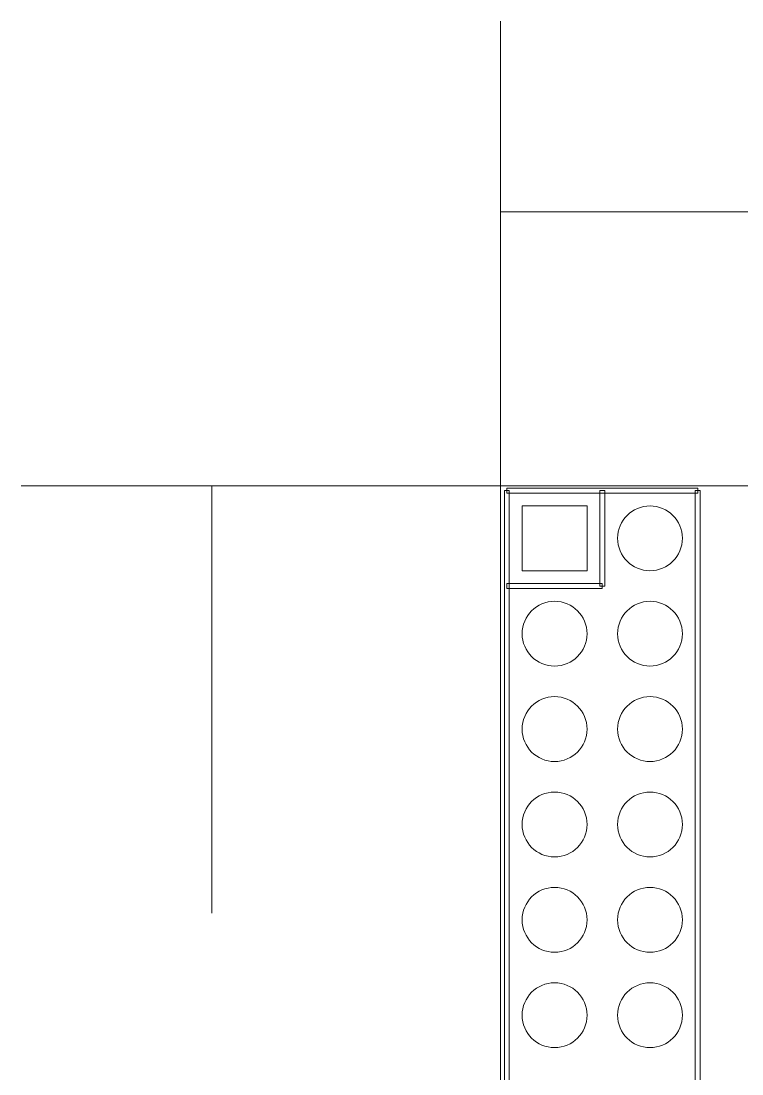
# Model space of a CAD drawing. Header units: millimetres. Extents: x -69 to 39, y -9 to 54.
# Drawn here: x -69.09 to -49.9, y 25.98 to 54.02 of the extents above; entities that cross this region are included whole.
import ezdxf

# ---------------------------------------------------------------- set-up
doc = ezdxf.new("R2010")
doc.units = ezdxf.units.MM
doc.header["$MEASUREMENT"] = 0
for name, color, linetype in [('BG_OUTLINE', 7, 'Continuous'), ('BG_SILKSCREEN_TOP', 7, 'Continuous'), ('PG_SILKSCREEN_BOTTOM', 7, 'Continuous'), ('PIN_BOTTOM', 7, 'Continuous'), ('PIN_TOP', 7, 'Continuous')]:
    doc.layers.add(name, color=color, linetype=linetype)

msp = doc.modelspace()

# ---------------------------------------------------------------- linework, layer by layer
at = {"layer": 'BG_OUTLINE', "color": 176, "lineweight": 9}
msp.add_open_spline([(22.1252, -9.4051), (22.1252, -9.4051), (-56.3279, -9.4051), (-56.3279, -9.4051), (-56.3279, -9.4051), (-56.3279, -9.4051), (-56.3279, 41.6488), (-56.3279, 41.6488), (-56.3279, 41.6488), (-56.3279, 41.6488), (22.3259, 41.6488), (22.3259, 41.6488), (22.3259, 41.6488), (22.9318, 41.6492), (23.513, 41.4088), (23.9418, 40.9807), (23.9418, 40.9807), (24.3705, 40.5525), (24.6115, 39.9687), (24.6119, 39.3628), (24.6119, 39.3628), (24.6119, 39.3628), (24.6119, -7.1191), (24.6119, -7.1191), (24.6119, -7.1191), (24.6123, -7.725), (24.372, -8.3063), (23.9438, -8.735), (23.9438, -8.735), (23.5156, -9.1637), (22.9318, -9.4047), (22.3259, -9.4051), (22.3259, -9.4051), (22.3259, -9.4051), (22.1252, -9.4051), (22.1252, -9.4051)], degree=3, knots=[0, 0, 0, 0, 0.1111111, 0.1111111, 0.1111111, 0.1111111, 0.2222222, 0.2222222, 0.2222222, 0.2222222, 0.3333333, 0.3333333, 0.3333333, 0.3333333, 0.4444444, 0.4444444, 0.4444444, 0.4444444, 0.5555556, 0.5555556, 0.5555556, 0.5555556, 0.6666667, 0.6666667, 0.6666667, 0.6666667, 0.7777778, 0.7777778, 0.7777778, 0.7777778, 0.8888889, 0.8888889, 0.8888889, 0.8888889, 1, 1, 1, 1], dxfattribs=at)
at = {"layer": 'BG_SILKSCREEN_TOP', "lineweight": 20}
for points in [[(-56.3279, 38.0682), (-56.3279, 38.0682), (-56.3279, 54.0212), (-56.3279, 54.0212)], [(-56.3279, 48.9412), (-56.3279, 48.9412), (-30.77, 48.9412), (-30.77, 48.9412)], [(-24.3252, 41.6488), (-24.3252, 41.6488), (-69.0881, 41.6488), (-69.0881, 41.6488)], [(-64.0081, 41.6488), (-64.0081, 41.6488), (-64.0081, 30.2682), (-64.0081, 30.2682)]]:
    msp.add_open_spline(points, degree=3, dxfattribs=at)
at = {"layer": 'PG_SILKSCREEN_BOTTOM', "color": 6, "lineweight": 9}
for points in [[(-56.221, 41.517), (-56.221, 41.517), (-56.094, 41.517), (-56.094, 41.517), (-56.094, 41.517), (-56.094, 41.517), (-56.094, 18.3269), (-56.094, 18.3269), (-56.094, 18.3269), (-56.094, 18.3269), (-56.221, 18.3269), (-56.221, 18.3269), (-56.221, 18.3269), (-56.221, 18.3269), (-56.221, 41.517), (-56.221, 41.517)], [(-51.0775, 41.5805), (-51.0775, 41.5805), (-51.0775, 41.4535), (-51.0775, 41.4535), (-51.0775, 41.4535), (-51.0775, 41.4535), (-56.1575, 41.4535), (-56.1575, 41.4535), (-56.1575, 41.4535), (-56.1575, 41.4535), (-56.1575, 41.5805), (-56.1575, 41.5805), (-56.1575, 41.5805), (-56.1575, 41.5805), (-51.0775, 41.5805), (-51.0775, 41.5805)], [(-53.554, 38.977), (-53.554, 38.977), (-53.681, 38.977), (-53.681, 38.977), (-53.681, 38.977), (-53.681, 38.977), (-53.681, 41.517), (-53.681, 41.517), (-53.681, 41.517), (-53.681, 41.517), (-53.554, 41.517), (-53.554, 41.517), (-53.554, 41.517), (-53.554, 41.517), (-53.554, 38.977), (-53.554, 38.977)], [(-51.014, 18.3269), (-51.014, 18.3269), (-51.141, 18.3269), (-51.141, 18.3269), (-51.141, 18.3269), (-51.141, 18.3269), (-51.141, 41.517), (-51.141, 41.517), (-51.141, 41.517), (-51.141, 41.517), (-51.014, 41.517), (-51.014, 41.517), (-51.014, 41.517), (-51.014, 41.517), (-51.014, 18.3269), (-51.014, 18.3269)], [(-56.1575, 38.9135), (-56.1575, 38.9135), (-56.1575, 39.0405), (-56.1575, 39.0405), (-56.1575, 39.0405), (-56.1575, 39.0405), (-53.6175, 39.0405), (-53.6175, 39.0405), (-53.6175, 39.0405), (-53.6175, 39.0405), (-53.6175, 38.9135), (-53.6175, 38.9135), (-53.6175, 38.9135), (-53.6175, 38.9135), (-56.1575, 38.9135), (-56.1575, 38.9135)]]:
    msp.add_open_spline(points, degree=3, knots=[0, 0, 0, 0, 0.25, 0.25, 0.25, 0.25, 0.5, 0.5, 0.5, 0.5, 0.75, 0.75, 0.75, 0.75, 1, 1, 1, 1], dxfattribs=at)
at = {"layer": 'PIN_BOTTOM', "color": 9, "lineweight": 9}
for points in [[(-55.7511, 41.1106), (-55.7511, 41.1106), (-54.0239, 41.1106), (-54.0239, 41.1106), (-54.0239, 41.1106), (-54.0239, 41.1106), (-54.0239, 39.3834), (-54.0239, 39.3834), (-54.0239, 39.3834), (-54.0239, 39.3834), (-55.7511, 39.3834), (-55.7511, 39.3834), (-55.7511, 39.3834), (-55.7511, 39.3834), (-55.7511, 41.1106), (-55.7511, 41.1106)], [(-51.4839, 40.247), (-51.4839, 40.7239), (-51.8705, 41.1106), (-52.3474, 41.1106), (-52.3474, 41.1106), (-52.8244, 41.1106), (-53.211, 40.7239), (-53.211, 40.247), (-53.211, 40.247), (-53.2111, 39.77), (-52.8244, 39.3834), (-52.3475, 39.3834), (-52.3475, 39.3834), (-51.8705, 39.3834), (-51.4839, 39.77), (-51.4839, 40.2469)], [(-54.0239, 37.707), (-54.0239, 38.1839), (-54.4105, 38.5706), (-54.8874, 38.5706), (-54.8874, 38.5706), (-55.3644, 38.5706), (-55.751, 38.1839), (-55.751, 37.707), (-55.751, 37.707), (-55.7511, 37.23), (-55.3644, 36.8434), (-54.8875, 36.8434), (-54.8875, 36.8434), (-54.4105, 36.8434), (-54.0239, 37.23), (-54.0239, 37.7069)], [(-51.4839, 37.707), (-51.4839, 38.1839), (-51.8705, 38.5706), (-52.3474, 38.5706), (-52.3474, 38.5706), (-52.8244, 38.5706), (-53.211, 38.1839), (-53.211, 37.707), (-53.211, 37.707), (-53.2111, 37.23), (-52.8244, 36.8434), (-52.3475, 36.8434), (-52.3475, 36.8434), (-51.8705, 36.8434), (-51.4839, 37.23), (-51.4839, 37.7069)], [(-54.0239, 35.167), (-54.0239, 35.6439), (-54.4105, 36.0306), (-54.8874, 36.0306), (-54.8874, 36.0306), (-55.3644, 36.0306), (-55.751, 35.6439), (-55.751, 35.167), (-55.751, 35.167), (-55.7511, 34.69), (-55.3644, 34.3034), (-54.8875, 34.3034), (-54.8875, 34.3034), (-54.4105, 34.3034), (-54.0239, 34.69), (-54.0239, 35.1669)], [(-51.4839, 35.167), (-51.4839, 35.6439), (-51.8705, 36.0306), (-52.3474, 36.0306), (-52.3474, 36.0306), (-52.8244, 36.0306), (-53.211, 35.6439), (-53.211, 35.167), (-53.211, 35.167), (-53.2111, 34.69), (-52.8244, 34.3034), (-52.3475, 34.3034), (-52.3475, 34.3034), (-51.8705, 34.3034), (-51.4839, 34.69), (-51.4839, 35.1669)], [(-54.0239, 32.627), (-54.0239, 33.1039), (-54.4105, 33.4906), (-54.8874, 33.4906), (-54.8874, 33.4906), (-55.3644, 33.4906), (-55.751, 33.1039), (-55.751, 32.627), (-55.751, 32.627), (-55.7511, 32.15), (-55.3644, 31.7634), (-54.8875, 31.7634), (-54.8875, 31.7634), (-54.4105, 31.7634), (-54.0239, 32.15), (-54.0239, 32.6269)], [(-51.4839, 32.627), (-51.4839, 33.1039), (-51.8705, 33.4906), (-52.3474, 33.4906), (-52.3474, 33.4906), (-52.8244, 33.4906), (-53.211, 33.1039), (-53.211, 32.627), (-53.211, 32.627), (-53.2111, 32.15), (-52.8244, 31.7634), (-52.3475, 31.7634), (-52.3475, 31.7634), (-51.8705, 31.7634), (-51.4839, 32.15), (-51.4839, 32.6269)], [(-54.0239, 30.087), (-54.0239, 30.5639), (-54.4105, 30.9506), (-54.8874, 30.9506), (-54.8874, 30.9506), (-55.3644, 30.9506), (-55.751, 30.5639), (-55.751, 30.087), (-55.751, 30.087), (-55.7511, 29.61), (-55.3644, 29.2234), (-54.8875, 29.2234), (-54.8875, 29.2234), (-54.4105, 29.2234), (-54.0239, 29.61), (-54.0239, 30.0869)], [(-51.4839, 30.087), (-51.4839, 30.5639), (-51.8705, 30.9506), (-52.3474, 30.9506), (-52.3474, 30.9506), (-52.8244, 30.9506), (-53.211, 30.5639), (-53.211, 30.087), (-53.211, 30.087), (-53.2111, 29.61), (-52.8244, 29.2234), (-52.3475, 29.2234), (-52.3475, 29.2234), (-51.8705, 29.2234), (-51.4839, 29.61), (-51.4839, 30.0869)], [(-54.0239, 27.547), (-54.0239, 28.0239), (-54.4105, 28.4106), (-54.8874, 28.4106), (-54.8874, 28.4106), (-55.3644, 28.4106), (-55.751, 28.0239), (-55.751, 27.547), (-55.751, 27.547), (-55.7511, 27.07), (-55.3644, 26.6834), (-54.8875, 26.6834), (-54.8875, 26.6834), (-54.4105, 26.6834), (-54.0239, 27.07), (-54.0239, 27.5469)], [(-51.4839, 27.547), (-51.4839, 28.0239), (-51.8705, 28.4106), (-52.3474, 28.4106), (-52.3474, 28.4106), (-52.8244, 28.4106), (-53.211, 28.0239), (-53.211, 27.547), (-53.211, 27.547), (-53.2111, 27.07), (-52.8244, 26.6834), (-52.3475, 26.6834), (-52.3475, 26.6834), (-51.8705, 26.6834), (-51.4839, 27.07), (-51.4839, 27.5469)]]:
    msp.add_open_spline(points, degree=3, knots=[0, 0, 0, 0, 0.25, 0.25, 0.25, 0.25, 0.5, 0.5, 0.5, 0.5, 0.75, 0.75, 0.75, 0.75, 1, 1, 1, 1], dxfattribs=at)
at = {"layer": 'PIN_TOP', "color": 8, "lineweight": 9}
for points in [[(-55.7511, 41.1106), (-55.7511, 41.1106), (-54.0239, 41.1106), (-54.0239, 41.1106), (-54.0239, 41.1106), (-54.0239, 41.1106), (-54.0239, 39.3834), (-54.0239, 39.3834), (-54.0239, 39.3834), (-54.0239, 39.3834), (-55.7511, 39.3834), (-55.7511, 39.3834), (-55.7511, 39.3834), (-55.7511, 39.3834), (-55.7511, 41.1106), (-55.7511, 41.1106)], [(-51.4839, 40.247), (-51.4839, 40.7239), (-51.8705, 41.1106), (-52.3474, 41.1106), (-52.3474, 41.1106), (-52.8244, 41.1106), (-53.211, 40.7239), (-53.211, 40.247), (-53.211, 40.247), (-53.2111, 39.77), (-52.8244, 39.3834), (-52.3475, 39.3834), (-52.3475, 39.3834), (-51.8705, 39.3834), (-51.4839, 39.77), (-51.4839, 40.2469)], [(-54.0239, 37.707), (-54.0239, 38.1839), (-54.4105, 38.5706), (-54.8874, 38.5706), (-54.8874, 38.5706), (-55.3644, 38.5706), (-55.751, 38.1839), (-55.751, 37.707), (-55.751, 37.707), (-55.7511, 37.23), (-55.3644, 36.8434), (-54.8875, 36.8434), (-54.8875, 36.8434), (-54.4105, 36.8434), (-54.0239, 37.23), (-54.0239, 37.7069)], [(-51.4839, 37.707), (-51.4839, 38.1839), (-51.8705, 38.5706), (-52.3474, 38.5706), (-52.3474, 38.5706), (-52.8244, 38.5706), (-53.211, 38.1839), (-53.211, 37.707), (-53.211, 37.707), (-53.2111, 37.23), (-52.8244, 36.8434), (-52.3475, 36.8434), (-52.3475, 36.8434), (-51.8705, 36.8434), (-51.4839, 37.23), (-51.4839, 37.7069)], [(-54.0239, 35.167), (-54.0239, 35.6439), (-54.4105, 36.0306), (-54.8874, 36.0306), (-54.8874, 36.0306), (-55.3644, 36.0306), (-55.751, 35.6439), (-55.751, 35.167), (-55.751, 35.167), (-55.7511, 34.69), (-55.3644, 34.3034), (-54.8875, 34.3034), (-54.8875, 34.3034), (-54.4105, 34.3034), (-54.0239, 34.69), (-54.0239, 35.1669)], [(-51.4839, 35.167), (-51.4839, 35.6439), (-51.8705, 36.0306), (-52.3474, 36.0306), (-52.3474, 36.0306), (-52.8244, 36.0306), (-53.211, 35.6439), (-53.211, 35.167), (-53.211, 35.167), (-53.2111, 34.69), (-52.8244, 34.3034), (-52.3475, 34.3034), (-52.3475, 34.3034), (-51.8705, 34.3034), (-51.4839, 34.69), (-51.4839, 35.1669)], [(-54.0239, 32.627), (-54.0239, 33.1039), (-54.4105, 33.4906), (-54.8874, 33.4906), (-54.8874, 33.4906), (-55.3644, 33.4906), (-55.751, 33.1039), (-55.751, 32.627), (-55.751, 32.627), (-55.7511, 32.15), (-55.3644, 31.7634), (-54.8875, 31.7634), (-54.8875, 31.7634), (-54.4105, 31.7634), (-54.0239, 32.15), (-54.0239, 32.6269)], [(-51.4839, 32.627), (-51.4839, 33.1039), (-51.8705, 33.4906), (-52.3474, 33.4906), (-52.3474, 33.4906), (-52.8244, 33.4906), (-53.211, 33.1039), (-53.211, 32.627), (-53.211, 32.627), (-53.2111, 32.15), (-52.8244, 31.7634), (-52.3475, 31.7634), (-52.3475, 31.7634), (-51.8705, 31.7634), (-51.4839, 32.15), (-51.4839, 32.6269)], [(-54.0239, 30.087), (-54.0239, 30.5639), (-54.4105, 30.9506), (-54.8874, 30.9506), (-54.8874, 30.9506), (-55.3644, 30.9506), (-55.751, 30.5639), (-55.751, 30.087), (-55.751, 30.087), (-55.7511, 29.61), (-55.3644, 29.2234), (-54.8875, 29.2234), (-54.8875, 29.2234), (-54.4105, 29.2234), (-54.0239, 29.61), (-54.0239, 30.0869)], [(-51.4839, 30.087), (-51.4839, 30.5639), (-51.8705, 30.9506), (-52.3474, 30.9506), (-52.3474, 30.9506), (-52.8244, 30.9506), (-53.211, 30.5639), (-53.211, 30.087), (-53.211, 30.087), (-53.2111, 29.61), (-52.8244, 29.2234), (-52.3475, 29.2234), (-52.3475, 29.2234), (-51.8705, 29.2234), (-51.4839, 29.61), (-51.4839, 30.0869)], [(-54.0239, 27.547), (-54.0239, 28.0239), (-54.4105, 28.4106), (-54.8874, 28.4106), (-54.8874, 28.4106), (-55.3644, 28.4106), (-55.751, 28.0239), (-55.751, 27.547), (-55.751, 27.547), (-55.7511, 27.07), (-55.3644, 26.6834), (-54.8875, 26.6834), (-54.8875, 26.6834), (-54.4105, 26.6834), (-54.0239, 27.07), (-54.0239, 27.5469)], [(-51.4839, 27.547), (-51.4839, 28.0239), (-51.8705, 28.4106), (-52.3474, 28.4106), (-52.3474, 28.4106), (-52.8244, 28.4106), (-53.211, 28.0239), (-53.211, 27.547), (-53.211, 27.547), (-53.2111, 27.07), (-52.8244, 26.6834), (-52.3475, 26.6834), (-52.3475, 26.6834), (-51.8705, 26.6834), (-51.4839, 27.07), (-51.4839, 27.5469)]]:
    msp.add_open_spline(points, degree=3, knots=[0, 0, 0, 0, 0.25, 0.25, 0.25, 0.25, 0.5, 0.5, 0.5, 0.5, 0.75, 0.75, 0.75, 0.75, 1, 1, 1, 1], dxfattribs=at)

doc.saveas('drawing.dxf')
